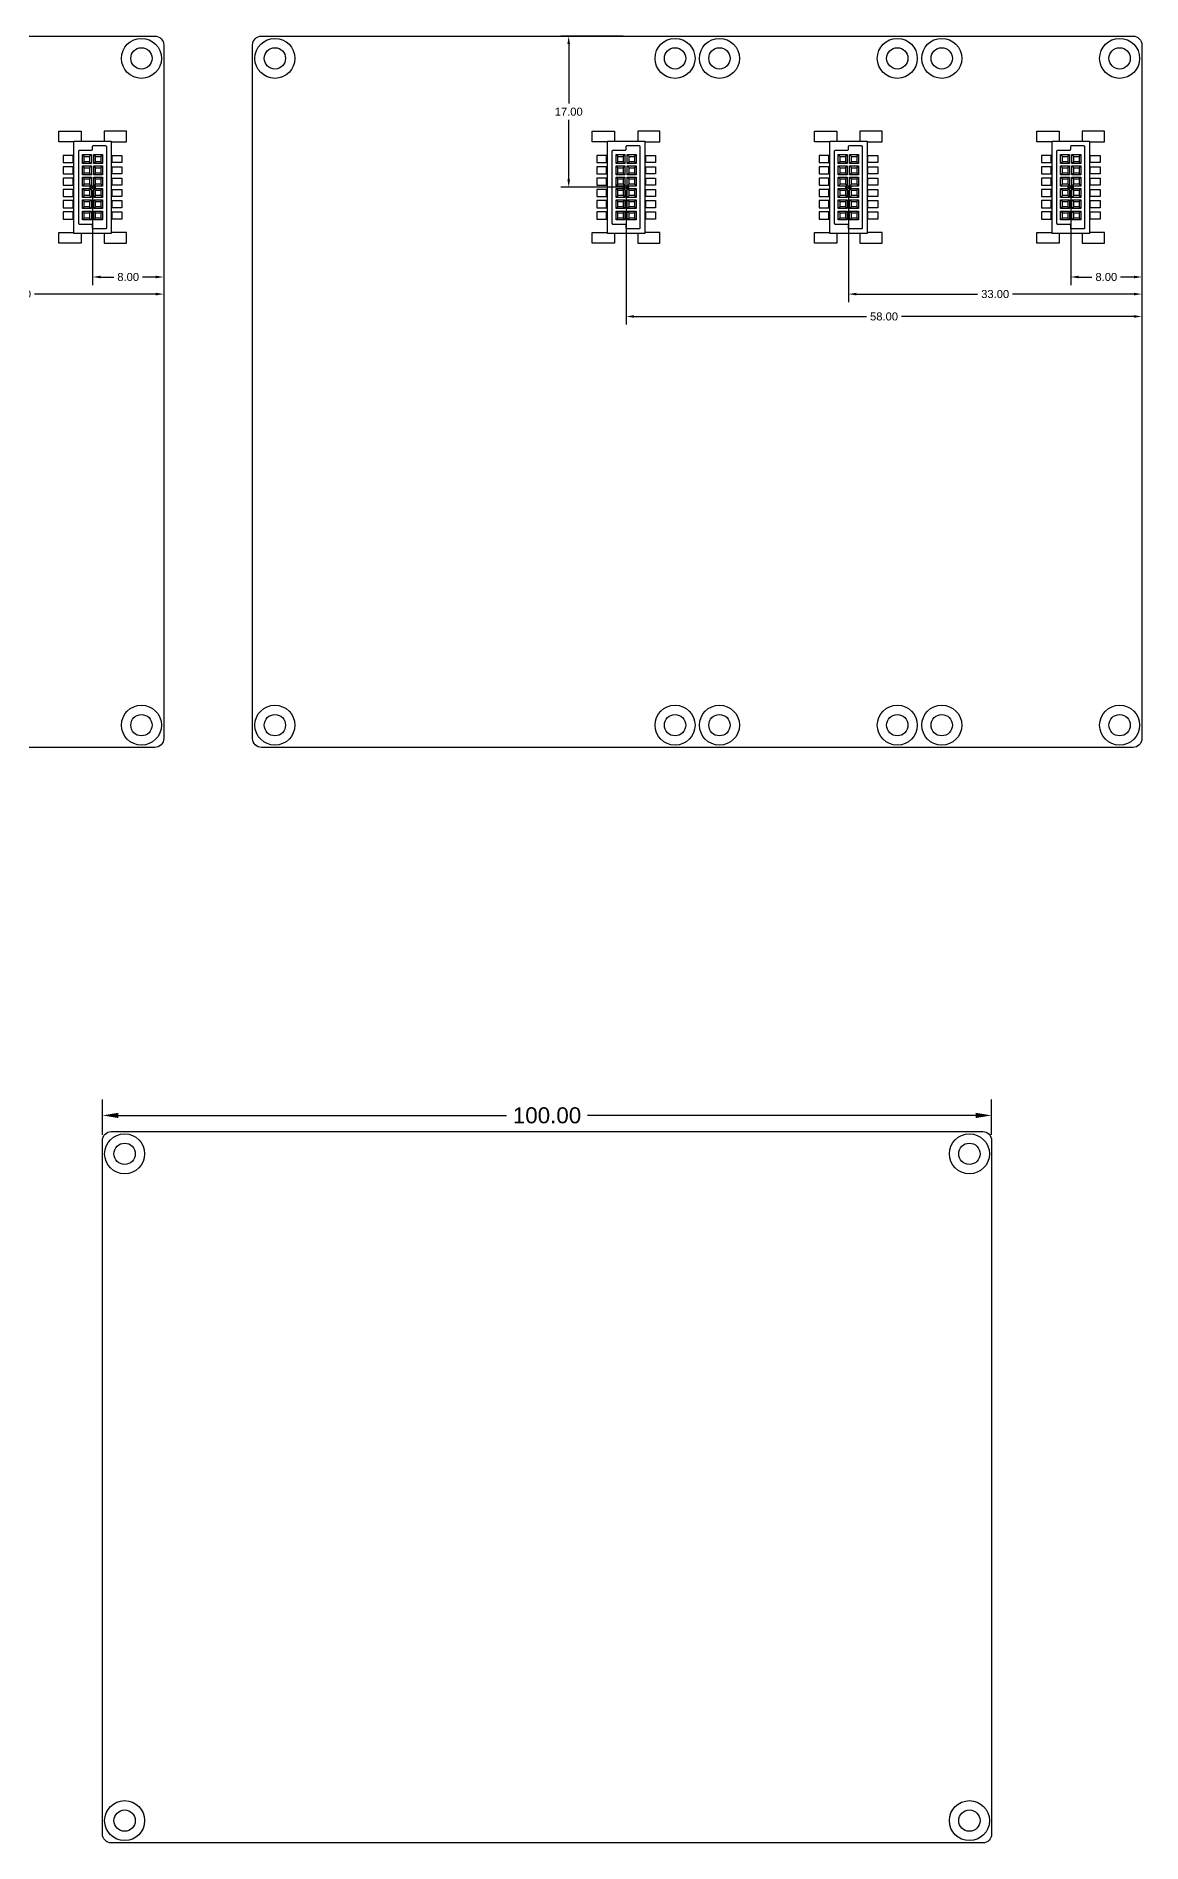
# Model space of a CAD drawing. Header units: inches. Extents: x 57 to 506, y 33 to 246.
# Drawn here: x 194 to 318.4, y 42.3 to 245.5 of the extents above; entities that cross this region are included whole.
import ezdxf

# ---------------------------------------------------------------- set-up
doc = ezdxf.new("R2010")
doc.units = ezdxf.units.IN
doc.header["$MEASUREMENT"] = 0
doc.styles.get("Standard").update_dxf_attribs({"font": 'arial.ttf'})
doc.dimstyles.get("Standard").update_dxf_attribs({"dimscale": 2, "dimtxt": 0.18, "dimasz": 0.18, "dimexe": 0.18, "dimexo": 0.0625, "dimgap": 0.09, "dimtad": 0, "dimtih": 1, "dimtoh": 1, "dimrnd": 0.0005, "dimzin": 0, "dimdsep": 46, "dimtxsty": 'Standard', "dimcen": 0.09, "dimadec": 0, "dimazin": 0, "dimtfac": 1, "dimtdec": 4, "dimtofl": 0, "dimtmove": 0, "dimatfit": 3, "dimfxl": 1, "dimtolj": 1, "dimtzin": 0, "dimarcsym": 0})

# ---------------------------------------------------------------- blocks, each defined once
blk = doc.blocks.new('*D8')
at = {"color": 0, "lineweight": -2}
for p, q in [((201.46, 121.92), (201.46, 125.92)), ((203.26, 124.12), (246.91, 124.12)), ((299.66, 124.12), (256.01, 124.12)), ((301.46, 121.92), (301.46, 125.92))]:
    blk.add_line(p, q, dxfattribs=at)
at = {"color": 0}
for points in [[(203.26, 124.42), (203.26, 123.82), (201.46, 124.12)], [(299.66, 123.82), (299.66, 124.42), (301.46, 124.12)]]:
    blk.add_solid(points, dxfattribs=at)
at = {"layer": 'Defpoints', "color": 0}
for p in [(301.46, 124.12), (201.46, 121.3), (301.46, 121.3)]:
    blk.add_point(p, dxfattribs=at)
at = {"color": 0, "insert": (251.46, 124.12), "char_height": 1.8, "attachment_point": 5}
blk.add_mtext('\\A1;100.00', dxfattribs=at)
blk = doc.blocks.new('*D34')
at = {"color": 0, "lineweight": -2}
for p, q in [((208.36, 244.2), (208.36, 217.52)), ((200.36, 228.2), (200.36, 217.52)), ((201.26, 218.42), (202.74, 218.42)), ((207.46, 218.42), (205.97, 218.42))]:
    blk.add_line(p, q, dxfattribs=at)
at = {"color": 0}
for points in [[(201.26, 218.57), (201.26, 218.27), (200.36, 218.42)], [(207.46, 218.27), (207.46, 218.57), (208.36, 218.42)]]:
    blk.add_solid(points, dxfattribs=at)
at = {"layer": 'Defpoints', "color": 0}
for p in [(208.36, 244.51), (200.36, 228.51), (200.36, 218.42)]:
    blk.add_point(p, dxfattribs=at)
at = {"color": 0, "insert": (204.36, 218.42), "char_height": 0.9, "attachment_point": 5}
blk.add_mtext('\\A1;8.00', dxfattribs=at)
blk = doc.blocks.new('*D35')
at = {"color": 0, "lineweight": -2}
for p, q in [((208.36, 244.2), (208.36, 215.6)), ((175.36, 228.2), (175.36, 215.6)), ((176.26, 216.5), (189.89, 216.5)), ((207.46, 216.5), (193.82, 216.5))]:
    blk.add_line(p, q, dxfattribs=at)
at = {"color": 0}
for points in [[(176.26, 216.65), (176.26, 216.35), (175.36, 216.5)], [(207.46, 216.35), (207.46, 216.65), (208.36, 216.5)]]:
    blk.add_solid(points, dxfattribs=at)
at = {"layer": 'Defpoints', "color": 0}
for p in [(208.36, 244.51), (175.36, 228.51), (175.36, 216.5)]:
    blk.add_point(p, dxfattribs=at)
at = {"color": 0, "insert": (191.86, 216.5), "char_height": 0.9, "attachment_point": 5}
blk.add_mtext('\\A1;33.00', dxfattribs=at)
blk = doc.blocks.new('*D36')
at = {"color": 0, "lineweight": -2}
for p, q in [((318.36, 244.2), (318.36, 217.52)), ((310.36, 228.2), (310.36, 217.52)), ((311.26, 218.42), (312.74, 218.42)), ((317.46, 218.42), (315.97, 218.42))]:
    blk.add_line(p, q, dxfattribs=at)
at = {"color": 0}
for points in [[(311.26, 218.57), (311.26, 218.27), (310.36, 218.42)], [(317.46, 218.27), (317.46, 218.57), (318.36, 218.42)]]:
    blk.add_solid(points, dxfattribs=at)
at = {"layer": 'Defpoints', "color": 0}
for p in [(318.36, 244.51), (310.36, 228.51), (310.36, 218.42)]:
    blk.add_point(p, dxfattribs=at)
at = {"color": 0, "insert": (314.36, 218.42), "char_height": 0.9, "attachment_point": 5}
blk.add_mtext('\\A1;8.00', dxfattribs=at)
blk = doc.blocks.new('*D37')
at = {"color": 0, "lineweight": -2}
for p, q in [((318.36, 244.2), (318.36, 215.6)), ((285.36, 228.2), (285.36, 215.6)), ((286.26, 216.5), (299.89, 216.5)), ((317.46, 216.5), (303.82, 216.5))]:
    blk.add_line(p, q, dxfattribs=at)
at = {"color": 0}
for points in [[(286.26, 216.65), (286.26, 216.35), (285.36, 216.5)], [(317.46, 216.35), (317.46, 216.65), (318.36, 216.5)]]:
    blk.add_solid(points, dxfattribs=at)
at = {"layer": 'Defpoints', "color": 0}
for p in [(318.36, 244.51), (285.36, 228.51), (285.36, 216.5)]:
    blk.add_point(p, dxfattribs=at)
at = {"color": 0, "insert": (301.86, 216.5), "char_height": 0.9, "attachment_point": 5}
blk.add_mtext('\\A1;33.00', dxfattribs=at)
blk = doc.blocks.new('*D38')
at = {"color": 0, "lineweight": -2}
for p, q in [((318.36, 244.2), (318.36, 213.08)), ((260.36, 228.2), (260.36, 213.08)), ((261.26, 213.98), (287.39, 213.98)), ((317.46, 213.98), (291.32, 213.98))]:
    blk.add_line(p, q, dxfattribs=at)
at = {"color": 0}
for points in [[(261.26, 214.13), (261.26, 213.83), (260.36, 213.98)], [(317.46, 213.83), (317.46, 214.13), (318.36, 213.98)]]:
    blk.add_solid(points, dxfattribs=at)
at = {"layer": 'Defpoints', "color": 0}
for p in [(318.36, 244.51), (260.36, 228.51), (260.36, 213.98)]:
    blk.add_point(p, dxfattribs=at)
at = {"color": 0, "insert": (289.36, 213.98), "char_height": 0.9, "attachment_point": 5}
blk.add_mtext('\\A1;58.00', dxfattribs=at)
blk = doc.blocks.new('*D40')
at = {"color": 0, "lineweight": -2}
for p, q in [((260.04, 245.51), (253, 245.51)), ((253.9, 244.61), (253.9, 237.92)), ((253.9, 229.41), (253.9, 236.1)), ((260.04, 228.51), (253, 228.51))]:
    blk.add_line(p, q, dxfattribs=at)
at = {"color": 0}
for points in [[(254.05, 244.61), (253.75, 244.61), (253.9, 245.51)], [(253.75, 229.41), (254.05, 229.41), (253.9, 228.51)]]:
    blk.add_solid(points, dxfattribs=at)
at = {"layer": 'Defpoints', "color": 0}
for p in [(253.9, 245.51), (260.36, 245.51), (260.36, 228.51)]:
    blk.add_point(p, dxfattribs=at)
at = {"color": 0, "insert": (253.9, 237.01), "char_height": 0.9, "attachment_point": 5}
blk.add_mtext('\\A1;17.00', dxfattribs=at)

msp = doc.modelspace()

# ---------------------------------------------------------------- linework, layer by layer
for p, q in [((199.22, 232.187), (199.42, 231.987)), ((200.02, 231.987), (200.22, 232.187)), ((200.49, 232.187), (200.69, 231.987)), ((201.29, 231.987), (201.49, 232.187)), ((259.22, 232.187), (259.42, 231.987)), ((260.02, 231.987), (260.22, 232.187)), ((260.49, 232.187), (260.69, 231.987)), ((261.29, 231.987), (261.49, 232.187)), ((284.22, 232.187), (284.42, 231.987)), ((285.02, 231.987), (285.22, 232.187)), ((285.49, 232.187), (285.69, 231.987)), ((286.29, 231.987), (286.49, 232.187)), ((309.22, 232.187), (309.42, 231.987)), ((310.02, 231.987), (310.22, 232.187)), ((310.49, 232.187), (310.69, 231.987)), ((311.29, 231.987), (311.49, 232.187)), ((199.42, 231.387), (199.22, 231.187)), ((199.22, 230.917), (199.42, 230.717)), ((199.42, 230.117), (199.22, 229.917)), ((199.22, 229.647), (199.42, 229.447)), ((200.02, 231.387), (200.22, 231.187)), ((200.02, 230.717), (200.22, 230.917)), ((200.02, 230.117), (200.22, 229.917)), ((200.02, 229.447), (200.22, 229.647)), ((200.69, 231.387), (200.49, 231.187)), ((200.49, 230.917), (200.69, 230.717)), ((200.69, 230.117), (200.49, 229.917)), ((200.49, 229.647), (200.69, 229.447)), ((201.29, 231.387), (201.49, 231.187)), ((201.29, 230.717), (201.49, 230.917)), ((201.29, 230.117), (201.49, 229.917)), ((201.29, 229.447), (201.49, 229.647)), ((259.42, 231.387), (259.22, 231.187)), ((259.22, 230.917), (259.42, 230.717)), ((259.42, 230.117), (259.22, 229.917)), ((259.22, 229.647), (259.42, 229.447)), ((260.02, 231.387), (260.22, 231.187)), ((260.02, 230.717), (260.22, 230.917)), ((260.02, 230.117), (260.22, 229.917)), ((260.02, 229.447), (260.22, 229.647)), ((260.69, 231.387), (260.49, 231.187)), ((260.49, 230.917), (260.69, 230.717)), ((260.69, 230.117), (260.49, 229.917)), ((260.49, 229.647), (260.69, 229.447)), ((261.29, 231.387), (261.49, 231.187)), ((261.29, 230.717), (261.49, 230.917)), ((261.29, 230.117), (261.49, 229.917)), ((261.29, 229.447), (261.49, 229.647)), ((284.42, 231.387), (284.22, 231.187)), ((284.22, 230.917), (284.42, 230.717)), ((284.42, 230.117), (284.22, 229.917)), ((284.22, 229.647), (284.42, 229.447)), ((285.02, 231.387), (285.22, 231.187)), ((285.02, 230.717), (285.22, 230.917)), ((285.02, 230.117), (285.22, 229.917)), ((285.02, 229.447), (285.22, 229.647)), ((285.69, 231.387), (285.49, 231.187)), ((285.49, 230.917), (285.69, 230.717)), ((285.69, 230.117), (285.49, 229.917)), ((285.49, 229.647), (285.69, 229.447)), ((286.29, 231.387), (286.49, 231.187)), ((286.29, 230.717), (286.49, 230.917)), ((286.29, 230.117), (286.49, 229.917)), ((286.29, 229.447), (286.49, 229.647)), ((309.42, 231.387), (309.22, 231.187)), ((309.22, 230.917), (309.42, 230.717)), ((309.42, 230.117), (309.22, 229.917)), ((309.22, 229.647), (309.42, 229.447)), ((310.02, 231.387), (310.22, 231.187)), ((310.02, 230.717), (310.22, 230.917)), ((310.02, 230.117), (310.22, 229.917)), ((310.02, 229.447), (310.22, 229.647)), ((310.69, 231.387), (310.49, 231.187)), ((310.49, 230.917), (310.69, 230.717)), ((310.69, 230.117), (310.49, 229.917)), ((310.49, 229.647), (310.69, 229.447)), ((311.29, 231.387), (311.49, 231.187)), ((311.29, 230.717), (311.49, 230.917)), ((311.29, 230.117), (311.49, 229.917)), ((311.29, 229.447), (311.49, 229.647)), ((199.42, 228.847), (199.22, 228.647)), ((199.22, 228.377), (199.42, 228.177)), ((200.005, 228.512), (200.705, 228.512)), ((200.02, 228.847), (200.22, 228.647)), ((200.02, 228.177), (200.22, 228.377)), ((200.355, 228.697), (200.355, 228.327)), ((200.69, 228.847), (200.49, 228.647)), ((200.49, 228.377), (200.69, 228.177)), ((201.29, 228.847), (201.49, 228.647)), ((201.29, 228.177), (201.49, 228.377)), ((259.42, 228.847), (259.22, 228.647)), ((259.22, 228.377), (259.42, 228.177)), ((260.005, 228.512), (260.705, 228.512)), ((260.02, 228.847), (260.22, 228.647)), ((260.02, 228.177), (260.22, 228.377)), ((260.355, 228.697), (260.355, 228.327)), ((260.69, 228.847), (260.49, 228.647)), ((260.49, 228.377), (260.69, 228.177)), ((261.29, 228.847), (261.49, 228.647)), ((261.29, 228.177), (261.49, 228.377)), ((284.42, 228.847), (284.22, 228.647)), ((284.22, 228.377), (284.42, 228.177)), ((285.005, 228.512), (285.705, 228.512)), ((285.02, 228.847), (285.22, 228.647)), ((285.02, 228.177), (285.22, 228.377)), ((285.355, 228.697), (285.355, 228.327)), ((285.69, 228.847), (285.49, 228.647)), ((285.49, 228.377), (285.69, 228.177)), ((286.29, 228.847), (286.49, 228.647)), ((286.29, 228.177), (286.49, 228.377)), ((309.42, 228.847), (309.22, 228.647)), ((309.22, 228.377), (309.42, 228.177)), ((310.005, 228.512), (310.705, 228.512)), ((310.02, 228.847), (310.22, 228.647)), ((310.02, 228.177), (310.22, 228.377)), ((310.355, 228.697), (310.355, 228.327)), ((310.69, 228.847), (310.49, 228.647)), ((310.49, 228.377), (310.69, 228.177)), ((311.29, 228.847), (311.49, 228.647)), ((311.29, 228.177), (311.49, 228.377)), ((199.42, 227.577), (199.22, 227.377)), ((199.22, 227.107), (199.42, 226.907)), ((199.42, 226.307), (199.22, 226.107)), ((199.22, 225.837), (199.42, 225.637)), ((200.02, 227.577), (200.22, 227.377)), ((200.02, 226.907), (200.22, 227.107)), ((200.02, 226.307), (200.22, 226.107)), ((200.02, 225.637), (200.22, 225.837)), ((200.69, 227.577), (200.49, 227.377)), ((200.49, 227.107), (200.69, 226.907)), ((200.69, 226.307), (200.49, 226.107)), ((200.49, 225.837), (200.69, 225.637)), ((201.29, 227.577), (201.49, 227.377)), ((201.29, 226.907), (201.49, 227.107)), ((201.29, 226.307), (201.49, 226.107)), ((201.29, 225.637), (201.49, 225.837)), ((259.42, 227.577), (259.22, 227.377)), ((259.22, 227.107), (259.42, 226.907)), ((259.42, 226.307), (259.22, 226.107)), ((259.22, 225.837), (259.42, 225.637)), ((260.02, 227.577), (260.22, 227.377)), ((260.02, 226.907), (260.22, 227.107)), ((260.02, 226.307), (260.22, 226.107)), ((260.02, 225.637), (260.22, 225.837)), ((260.69, 227.577), (260.49, 227.377)), ((260.49, 227.107), (260.69, 226.907)), ((260.69, 226.307), (260.49, 226.107)), ((260.49, 225.837), (260.69, 225.637)), ((261.29, 227.577), (261.49, 227.377)), ((261.29, 226.907), (261.49, 227.107)), ((261.29, 226.307), (261.49, 226.107)), ((261.29, 225.637), (261.49, 225.837)), ((284.42, 227.577), (284.22, 227.377)), ((284.22, 227.107), (284.42, 226.907)), ((284.42, 226.307), (284.22, 226.107)), ((284.22, 225.837), (284.42, 225.637)), ((285.02, 227.577), (285.22, 227.377)), ((285.02, 226.907), (285.22, 227.107)), ((285.02, 226.307), (285.22, 226.107)), ((285.02, 225.637), (285.22, 225.837)), ((285.69, 227.577), (285.49, 227.377)), ((285.49, 227.107), (285.69, 226.907)), ((285.69, 226.307), (285.49, 226.107)), ((285.49, 225.837), (285.69, 225.637)), ((286.29, 227.577), (286.49, 227.377)), ((286.29, 226.907), (286.49, 227.107)), ((286.29, 226.307), (286.49, 226.107)), ((286.29, 225.637), (286.49, 225.837)), ((309.42, 227.577), (309.22, 227.377)), ((309.22, 227.107), (309.42, 226.907)), ((309.42, 226.307), (309.22, 226.107)), ((309.22, 225.837), (309.42, 225.637)), ((310.02, 227.577), (310.22, 227.377)), ((310.02, 226.907), (310.22, 227.107)), ((310.02, 226.307), (310.22, 226.107)), ((310.02, 225.637), (310.22, 225.837)), ((310.69, 227.577), (310.49, 227.377)), ((310.49, 227.107), (310.69, 226.907)), ((310.69, 226.307), (310.49, 226.107)), ((310.49, 225.837), (310.69, 225.637)), ((311.29, 227.577), (311.49, 227.377)), ((311.29, 226.907), (311.49, 227.107)), ((311.29, 226.307), (311.49, 226.107)), ((311.29, 225.637), (311.49, 225.837)), ((199.42, 225.037), (199.22, 224.837)), ((200.02, 225.037), (200.22, 224.837)), ((200.69, 225.037), (200.49, 224.837)), ((201.29, 225.037), (201.49, 224.837)), ((259.42, 225.037), (259.22, 224.837)), ((260.02, 225.037), (260.22, 224.837)), ((260.69, 225.037), (260.49, 224.837)), ((261.29, 225.037), (261.49, 224.837)), ((284.42, 225.037), (284.22, 224.837)), ((285.02, 225.037), (285.22, 224.837)), ((285.69, 225.037), (285.49, 224.837)), ((286.29, 225.037), (286.49, 224.837)), ((309.42, 225.037), (309.22, 224.837)), ((310.02, 225.037), (310.22, 224.837)), ((310.69, 225.037), (310.49, 224.837)), ((311.29, 225.037), (311.49, 224.837))]:
    msp.add_line(p, q)
for points in [[(158.355, 166.512), (158.355, 244.512, -0.4142136), (159.355, 245.512), (207.355, 245.512, -0.4142136), (208.355, 244.512), (208.355, 166.512, -0.4142136), (207.355, 165.512), (159.355, 165.512, -0.4142136)], [(218.355, 166.512), (218.355, 244.512, -0.4142136), (219.355, 245.512), (317.355, 245.512, -0.4142136), (318.355, 244.512), (318.355, 166.512, -0.4142136), (317.355, 165.512), (219.355, 165.512, -0.4142136)], [(200.455, 233.197), (201.805, 233.197, -0.4142136), (201.905, 233.097), (201.905, 223.927, -0.4142136), (201.805, 223.827), (200.455, 223.827, -0.4142136), (200.355, 223.927), (200.355, 224.227, 0.4142136), (200.255, 224.327), (198.905, 224.327, -0.4142136), (198.805, 224.427), (198.805, 232.597, -0.4142136), (198.905, 232.697), (200.255, 232.697, 0.4142136), (200.355, 232.797), (200.355, 233.097, -0.4142136)], [(260.455, 233.197), (261.805, 233.197, -0.4142136), (261.905, 233.097), (261.905, 223.927, -0.4142136), (261.805, 223.827), (260.455, 223.827, -0.4142136), (260.355, 223.927), (260.355, 224.227, 0.4142136), (260.255, 224.327), (258.905, 224.327, -0.4142136), (258.805, 224.427), (258.805, 232.597, -0.4142136), (258.905, 232.697), (260.255, 232.697, 0.4142136), (260.355, 232.797), (260.355, 233.097, -0.4142136)], [(285.455, 233.197), (286.805, 233.197, -0.4142136), (286.905, 233.097), (286.905, 223.927, -0.4142136), (286.805, 223.827), (285.455, 223.827, -0.4142136), (285.355, 223.927), (285.355, 224.227, 0.4142136), (285.255, 224.327), (283.905, 224.327, -0.4142136), (283.805, 224.427), (283.805, 232.597, -0.4142136), (283.905, 232.697), (285.255, 232.697, 0.4142136), (285.355, 232.797), (285.355, 233.097, -0.4142136)], [(310.455, 233.197), (311.805, 233.197, -0.4142136), (311.905, 233.097), (311.905, 223.927, -0.4142136), (311.805, 223.827), (310.455, 223.827, -0.4142136), (310.355, 223.927), (310.355, 224.227, 0.4142136), (310.255, 224.327), (308.905, 224.327, -0.4142136), (308.805, 224.427), (308.805, 232.597, -0.4142136), (308.905, 232.697), (310.255, 232.697, 0.4142136), (310.355, 232.797), (310.355, 233.097, -0.4142136)], [(201.463, 43.3), (201.463, 121.3, -0.4142136), (202.463, 122.3), (300.463, 122.3, -0.4142136), (301.463, 121.3), (301.463, 43.3, -0.4142136), (300.463, 42.3), (202.463, 42.3, -0.4142136)]]:
    msp.add_lwpolyline(points, format="xyb", close=True)
for points in [[(198.255, 233.612), (196.555, 233.612), (196.555, 234.812), (199.055, 234.812), (199.055, 233.697)], [(202.455, 233.612), (204.155, 233.612), (204.155, 234.812), (201.655, 234.812), (201.655, 233.697)], [(258.255, 233.612), (256.555, 233.612), (256.555, 234.812), (259.055, 234.812), (259.055, 233.697)], [(262.455, 233.612), (264.155, 233.612), (264.155, 234.812), (261.655, 234.812), (261.655, 233.697)], [(283.255, 233.612), (281.555, 233.612), (281.555, 234.812), (284.055, 234.812), (284.055, 233.697)], [(287.455, 233.612), (289.155, 233.612), (289.155, 234.812), (286.655, 234.812), (286.655, 233.697)], [(308.255, 233.612), (306.555, 233.612), (306.555, 234.812), (309.055, 234.812), (309.055, 233.697)], [(312.455, 233.612), (314.155, 233.612), (314.155, 234.812), (311.655, 234.812), (311.655, 233.697)], [(199.055, 223.327), (199.055, 222.212), (196.555, 222.212), (196.555, 223.412), (198.255, 223.412)], [(201.655, 223.327), (201.655, 222.212), (204.155, 222.212), (204.155, 223.412), (202.455, 223.412)], [(259.055, 223.327), (259.055, 222.212), (256.555, 222.212), (256.555, 223.412), (258.255, 223.412)], [(261.655, 223.327), (261.655, 222.212), (264.155, 222.212), (264.155, 223.412), (262.455, 223.412)], [(284.055, 223.327), (284.055, 222.212), (281.555, 222.212), (281.555, 223.412), (283.255, 223.412)], [(286.655, 223.327), (286.655, 222.212), (289.155, 222.212), (289.155, 223.412), (287.455, 223.412)], [(309.055, 223.327), (309.055, 222.212), (306.555, 222.212), (306.555, 223.412), (308.255, 223.412)], [(311.655, 223.327), (311.655, 222.212), (314.155, 222.212), (314.155, 223.412), (312.455, 223.412)]]:
    msp.add_lwpolyline(points)
for points in [[(198.255, 223.327), (198.255, 233.697), (202.455, 233.697), (202.455, 223.327)], [(258.255, 223.327), (258.255, 233.697), (262.455, 233.697), (262.455, 223.327)], [(283.255, 223.327), (283.255, 233.697), (287.455, 233.697), (287.455, 223.327)], [(308.255, 223.327), (308.255, 233.697), (312.455, 233.697), (312.455, 223.327)], [(198.155, 231.287), (198.155, 232.087), (197.055, 232.087), (197.055, 231.287)], [(199.22, 231.187), (199.22, 232.187), (200.22, 232.187), (200.22, 231.187)], [(199.42, 231.387), (199.42, 231.987), (200.02, 231.987), (200.02, 231.387)], [(200.49, 231.187), (200.49, 232.187), (201.49, 232.187), (201.49, 231.187)], [(200.69, 231.387), (200.69, 231.987), (201.29, 231.987), (201.29, 231.387)], [(202.555, 231.287), (202.555, 232.087), (203.655, 232.087), (203.655, 231.287)], [(258.155, 231.287), (258.155, 232.087), (257.055, 232.087), (257.055, 231.287)], [(259.22, 231.187), (259.22, 232.187), (260.22, 232.187), (260.22, 231.187)], [(259.42, 231.387), (259.42, 231.987), (260.02, 231.987), (260.02, 231.387)], [(260.49, 231.187), (260.49, 232.187), (261.49, 232.187), (261.49, 231.187)], [(260.69, 231.387), (260.69, 231.987), (261.29, 231.987), (261.29, 231.387)], [(262.555, 231.287), (262.555, 232.087), (263.655, 232.087), (263.655, 231.287)], [(283.155, 231.287), (283.155, 232.087), (282.055, 232.087), (282.055, 231.287)], [(284.22, 231.187), (284.22, 232.187), (285.22, 232.187), (285.22, 231.187)], [(284.42, 231.387), (284.42, 231.987), (285.02, 231.987), (285.02, 231.387)], [(285.49, 231.187), (285.49, 232.187), (286.49, 232.187), (286.49, 231.187)], [(285.69, 231.387), (285.69, 231.987), (286.29, 231.987), (286.29, 231.387)], [(287.555, 231.287), (287.555, 232.087), (288.655, 232.087), (288.655, 231.287)], [(308.155, 231.287), (308.155, 232.087), (307.055, 232.087), (307.055, 231.287)], [(309.22, 231.187), (309.22, 232.187), (310.22, 232.187), (310.22, 231.187)], [(309.42, 231.387), (309.42, 231.987), (310.02, 231.987), (310.02, 231.387)], [(310.49, 231.187), (310.49, 232.187), (311.49, 232.187), (311.49, 231.187)], [(310.69, 231.387), (310.69, 231.987), (311.29, 231.987), (311.29, 231.387)], [(312.555, 231.287), (312.555, 232.087), (313.655, 232.087), (313.655, 231.287)], [(198.155, 230.017), (198.155, 230.817), (197.055, 230.817), (197.055, 230.017)], [(199.22, 229.917), (199.22, 230.917), (200.22, 230.917), (200.22, 229.917)], [(199.22, 228.647), (199.22, 229.647), (200.22, 229.647), (200.22, 228.647)], [(199.42, 230.117), (199.42, 230.717), (200.02, 230.717), (200.02, 230.117)], [(200.49, 229.917), (200.49, 230.917), (201.49, 230.917), (201.49, 229.917)], [(200.49, 228.647), (200.49, 229.647), (201.49, 229.647), (201.49, 228.647)], [(200.69, 230.117), (200.69, 230.717), (201.29, 230.717), (201.29, 230.117)], [(202.555, 230.017), (202.555, 230.817), (203.655, 230.817), (203.655, 230.017)], [(258.155, 230.017), (258.155, 230.817), (257.055, 230.817), (257.055, 230.017)], [(259.22, 229.917), (259.22, 230.917), (260.22, 230.917), (260.22, 229.917)], [(259.22, 228.647), (259.22, 229.647), (260.22, 229.647), (260.22, 228.647)], [(259.42, 230.117), (259.42, 230.717), (260.02, 230.717), (260.02, 230.117)], [(260.49, 229.917), (260.49, 230.917), (261.49, 230.917), (261.49, 229.917)], [(260.49, 228.647), (260.49, 229.647), (261.49, 229.647), (261.49, 228.647)], [(260.69, 230.117), (260.69, 230.717), (261.29, 230.717), (261.29, 230.117)], [(262.555, 230.017), (262.555, 230.817), (263.655, 230.817), (263.655, 230.017)], [(283.155, 230.017), (283.155, 230.817), (282.055, 230.817), (282.055, 230.017)], [(284.22, 229.917), (284.22, 230.917), (285.22, 230.917), (285.22, 229.917)], [(284.22, 228.647), (284.22, 229.647), (285.22, 229.647), (285.22, 228.647)], [(284.42, 230.117), (284.42, 230.717), (285.02, 230.717), (285.02, 230.117)], [(285.49, 229.917), (285.49, 230.917), (286.49, 230.917), (286.49, 229.917)], [(285.49, 228.647), (285.49, 229.647), (286.49, 229.647), (286.49, 228.647)], [(285.69, 230.117), (285.69, 230.717), (286.29, 230.717), (286.29, 230.117)], [(287.555, 230.017), (287.555, 230.817), (288.655, 230.817), (288.655, 230.017)], [(308.155, 230.017), (308.155, 230.817), (307.055, 230.817), (307.055, 230.017)], [(309.22, 229.917), (309.22, 230.917), (310.22, 230.917), (310.22, 229.917)], [(309.22, 228.647), (309.22, 229.647), (310.22, 229.647), (310.22, 228.647)], [(309.42, 230.117), (309.42, 230.717), (310.02, 230.717), (310.02, 230.117)], [(310.49, 229.917), (310.49, 230.917), (311.49, 230.917), (311.49, 229.917)], [(310.49, 228.647), (310.49, 229.647), (311.49, 229.647), (311.49, 228.647)], [(310.69, 230.117), (310.69, 230.717), (311.29, 230.717), (311.29, 230.117)], [(312.555, 230.017), (312.555, 230.817), (313.655, 230.817), (313.655, 230.017)], [(198.155, 228.747), (198.155, 229.547), (197.055, 229.547), (197.055, 228.747)], [(198.155, 227.477), (198.155, 228.277), (197.055, 228.277), (197.055, 227.477)], [(199.22, 227.377), (199.22, 228.377), (200.22, 228.377), (200.22, 227.377)], [(199.42, 228.847), (199.42, 229.447), (200.02, 229.447), (200.02, 228.847)], [(199.42, 227.577), (199.42, 228.177), (200.02, 228.177), (200.02, 227.577)], [(200.49, 227.377), (200.49, 228.377), (201.49, 228.377), (201.49, 227.377)], [(200.69, 228.847), (200.69, 229.447), (201.29, 229.447), (201.29, 228.847)], [(200.69, 227.577), (200.69, 228.177), (201.29, 228.177), (201.29, 227.577)], [(202.555, 228.747), (202.555, 229.547), (203.655, 229.547), (203.655, 228.747)], [(202.555, 227.477), (202.555, 228.277), (203.655, 228.277), (203.655, 227.477)], [(258.155, 228.747), (258.155, 229.547), (257.055, 229.547), (257.055, 228.747)], [(258.155, 227.477), (258.155, 228.277), (257.055, 228.277), (257.055, 227.477)], [(259.22, 227.377), (259.22, 228.377), (260.22, 228.377), (260.22, 227.377)], [(259.42, 228.847), (259.42, 229.447), (260.02, 229.447), (260.02, 228.847)], [(259.42, 227.577), (259.42, 228.177), (260.02, 228.177), (260.02, 227.577)], [(260.49, 227.377), (260.49, 228.377), (261.49, 228.377), (261.49, 227.377)], [(260.69, 228.847), (260.69, 229.447), (261.29, 229.447), (261.29, 228.847)], [(260.69, 227.577), (260.69, 228.177), (261.29, 228.177), (261.29, 227.577)], [(262.555, 228.747), (262.555, 229.547), (263.655, 229.547), (263.655, 228.747)], [(262.555, 227.477), (262.555, 228.277), (263.655, 228.277), (263.655, 227.477)], [(283.155, 228.747), (283.155, 229.547), (282.055, 229.547), (282.055, 228.747)], [(283.155, 227.477), (283.155, 228.277), (282.055, 228.277), (282.055, 227.477)], [(284.22, 227.377), (284.22, 228.377), (285.22, 228.377), (285.22, 227.377)], [(284.42, 228.847), (284.42, 229.447), (285.02, 229.447), (285.02, 228.847)], [(284.42, 227.577), (284.42, 228.177), (285.02, 228.177), (285.02, 227.577)], [(285.49, 227.377), (285.49, 228.377), (286.49, 228.377), (286.49, 227.377)], [(285.69, 228.847), (285.69, 229.447), (286.29, 229.447), (286.29, 228.847)], [(285.69, 227.577), (285.69, 228.177), (286.29, 228.177), (286.29, 227.577)], [(287.555, 228.747), (287.555, 229.547), (288.655, 229.547), (288.655, 228.747)], [(287.555, 227.477), (287.555, 228.277), (288.655, 228.277), (288.655, 227.477)], [(308.155, 228.747), (308.155, 229.547), (307.055, 229.547), (307.055, 228.747)], [(308.155, 227.477), (308.155, 228.277), (307.055, 228.277), (307.055, 227.477)], [(309.22, 227.377), (309.22, 228.377), (310.22, 228.377), (310.22, 227.377)], [(309.42, 228.847), (309.42, 229.447), (310.02, 229.447), (310.02, 228.847)], [(309.42, 227.577), (309.42, 228.177), (310.02, 228.177), (310.02, 227.577)], [(310.49, 227.377), (310.49, 228.377), (311.49, 228.377), (311.49, 227.377)], [(310.69, 228.847), (310.69, 229.447), (311.29, 229.447), (311.29, 228.847)], [(310.69, 227.577), (310.69, 228.177), (311.29, 228.177), (311.29, 227.577)], [(312.555, 228.747), (312.555, 229.547), (313.655, 229.547), (313.655, 228.747)], [(312.555, 227.477), (312.555, 228.277), (313.655, 228.277), (313.655, 227.477)], [(198.155, 226.207), (198.155, 227.007), (197.055, 227.007), (197.055, 226.207)], [(198.155, 224.937), (198.155, 225.737), (197.055, 225.737), (197.055, 224.937)], [(199.22, 226.107), (199.22, 227.107), (200.22, 227.107), (200.22, 226.107)], [(199.22, 224.837), (199.22, 225.837), (200.22, 225.837), (200.22, 224.837)], [(199.42, 226.307), (199.42, 226.907), (200.02, 226.907), (200.02, 226.307)], [(199.42, 225.037), (199.42, 225.637), (200.02, 225.637), (200.02, 225.037)], [(200.49, 226.107), (200.49, 227.107), (201.49, 227.107), (201.49, 226.107)], [(200.49, 224.837), (200.49, 225.837), (201.49, 225.837), (201.49, 224.837)], [(200.69, 226.307), (200.69, 226.907), (201.29, 226.907), (201.29, 226.307)], [(200.69, 225.037), (200.69, 225.637), (201.29, 225.637), (201.29, 225.037)], [(202.555, 226.207), (202.555, 227.007), (203.655, 227.007), (203.655, 226.207)], [(202.555, 224.937), (202.555, 225.737), (203.655, 225.737), (203.655, 224.937)], [(258.155, 226.207), (258.155, 227.007), (257.055, 227.007), (257.055, 226.207)], [(258.155, 224.937), (258.155, 225.737), (257.055, 225.737), (257.055, 224.937)], [(259.22, 226.107), (259.22, 227.107), (260.22, 227.107), (260.22, 226.107)], [(259.22, 224.837), (259.22, 225.837), (260.22, 225.837), (260.22, 224.837)], [(259.42, 226.307), (259.42, 226.907), (260.02, 226.907), (260.02, 226.307)], [(259.42, 225.037), (259.42, 225.637), (260.02, 225.637), (260.02, 225.037)], [(260.49, 226.107), (260.49, 227.107), (261.49, 227.107), (261.49, 226.107)], [(260.49, 224.837), (260.49, 225.837), (261.49, 225.837), (261.49, 224.837)], [(260.69, 226.307), (260.69, 226.907), (261.29, 226.907), (261.29, 226.307)], [(260.69, 225.037), (260.69, 225.637), (261.29, 225.637), (261.29, 225.037)], [(262.555, 226.207), (262.555, 227.007), (263.655, 227.007), (263.655, 226.207)], [(262.555, 224.937), (262.555, 225.737), (263.655, 225.737), (263.655, 224.937)], [(283.155, 226.207), (283.155, 227.007), (282.055, 227.007), (282.055, 226.207)], [(283.155, 224.937), (283.155, 225.737), (282.055, 225.737), (282.055, 224.937)], [(284.22, 226.107), (284.22, 227.107), (285.22, 227.107), (285.22, 226.107)], [(284.22, 224.837), (284.22, 225.837), (285.22, 225.837), (285.22, 224.837)], [(284.42, 226.307), (284.42, 226.907), (285.02, 226.907), (285.02, 226.307)], [(284.42, 225.037), (284.42, 225.637), (285.02, 225.637), (285.02, 225.037)], [(285.49, 226.107), (285.49, 227.107), (286.49, 227.107), (286.49, 226.107)], [(285.49, 224.837), (285.49, 225.837), (286.49, 225.837), (286.49, 224.837)], [(285.69, 226.307), (285.69, 226.907), (286.29, 226.907), (286.29, 226.307)], [(285.69, 225.037), (285.69, 225.637), (286.29, 225.637), (286.29, 225.037)], [(287.555, 226.207), (287.555, 227.007), (288.655, 227.007), (288.655, 226.207)], [(287.555, 224.937), (287.555, 225.737), (288.655, 225.737), (288.655, 224.937)], [(308.155, 226.207), (308.155, 227.007), (307.055, 227.007), (307.055, 226.207)], [(308.155, 224.937), (308.155, 225.737), (307.055, 225.737), (307.055, 224.937)], [(309.22, 226.107), (309.22, 227.107), (310.22, 227.107), (310.22, 226.107)], [(309.22, 224.837), (309.22, 225.837), (310.22, 225.837), (310.22, 224.837)], [(309.42, 226.307), (309.42, 226.907), (310.02, 226.907), (310.02, 226.307)], [(309.42, 225.037), (309.42, 225.637), (310.02, 225.637), (310.02, 225.037)], [(310.49, 226.107), (310.49, 227.107), (311.49, 227.107), (311.49, 226.107)], [(310.49, 224.837), (310.49, 225.837), (311.49, 225.837), (311.49, 224.837)], [(310.69, 226.307), (310.69, 226.907), (311.29, 226.907), (311.29, 226.307)], [(310.69, 225.037), (310.69, 225.637), (311.29, 225.637), (311.29, 225.037)], [(312.555, 226.207), (312.555, 227.007), (313.655, 227.007), (313.655, 226.207)], [(312.555, 224.937), (312.555, 225.737), (313.655, 225.737), (313.655, 224.937)]]:
    msp.add_lwpolyline(points, close=True)
for centre, radius in [((205.855, 243.012), 2.25), ((205.855, 243.012), 1.2), ((220.855, 243.012), 2.25), ((220.855, 243.012), 1.2), ((265.855, 243.012), 2.25), ((265.855, 243.012), 1.2), ((270.855, 243.012), 2.25), ((270.855, 243.012), 1.2), ((290.855, 243.012), 2.25), ((290.855, 243.012), 1.2), ((295.855, 243.012), 2.25), ((295.855, 243.012), 1.2), ((315.855, 243.012), 2.25), ((315.855, 243.012), 1.2), ((205.855, 168.012), 2.25), ((205.855, 168.012), 1.2), ((220.855, 168.012), 2.25), ((220.855, 168.012), 1.2), ((265.855, 168.012), 2.25), ((265.855, 168.012), 1.2), ((270.855, 168.012), 2.25), ((270.855, 168.012), 1.2), ((290.855, 168.012), 2.25), ((290.855, 168.012), 1.2), ((295.855, 168.012), 2.25), ((295.855, 168.012), 1.2), ((315.855, 168.012), 2.25), ((315.855, 168.012), 1.2), ((203.963, 119.8), 2.25), ((298.963, 119.8), 2.25), ((203.963, 119.8), 1.2), ((298.963, 119.8), 1.2), ((203.963, 44.8), 2.25), ((298.963, 44.8), 2.25), ((203.963, 44.8), 1.2), ((298.963, 44.8), 1.2)]:
    msp.add_circle(centre, radius)

# ---------------------------------------------------------------- dimensions: what is measured, and where the dimension line sits
for base, p1, p2, override, picture, middle in [((175.355, 216.5), (208.355, 244.512), (175.355, 228.512), {"dimscale": 5}, '*D35', (191.855, 216.5)), ((200.355, 218.419), (208.355, 244.512), (200.355, 228.512), {"dimscale": 5, "dimlfac": 1}, '*D34', (204.355, 218.419)), ((260.355, 213.976), (318.355, 244.512), (260.355, 228.512), {"dimscale": 5}, '*D38', (289.355, 213.976)), ((285.355, 216.5), (318.355, 244.512), (285.355, 228.512), {"dimscale": 5}, '*D37', (301.855, 216.5)), ((310.355, 218.419), (318.355, 244.512), (310.355, 228.512), {"dimscale": 5, "dimlfac": 1}, '*D36', (314.355, 218.419))]:
    dim = msp.add_linear_dim(base=base, p1=p1, p2=p2, dimstyle='Standard', override=override)
    dim.commit()
    dim.dimension.update_dxf_attribs({"geometry": picture, "text_midpoint": middle, "dimtype": 160})
dim = msp.add_linear_dim(base=(253.896, 245.512), p1=(260.355, 228.512), p2=(260.355, 245.512), angle=90, dimstyle='Standard', override={"dimscale": 5, "dimlfac": 1})
dim.commit()
dim.dimension.update_dxf_attribs({"geometry": '*D40', "text_midpoint": (253.896, 237.012)})
dim = msp.add_linear_dim(base=(301.463, 124.12), p1=(201.463, 121.3), p2=(301.463, 121.3), dimstyle='Standard', override={"dimscale": 10, "dimlfac": 1})
dim.commit()
dim.dimension.update_dxf_attribs({"geometry": '*D8', "text_midpoint": (251.463, 124.12)})

doc.saveas('drawing.dxf')
